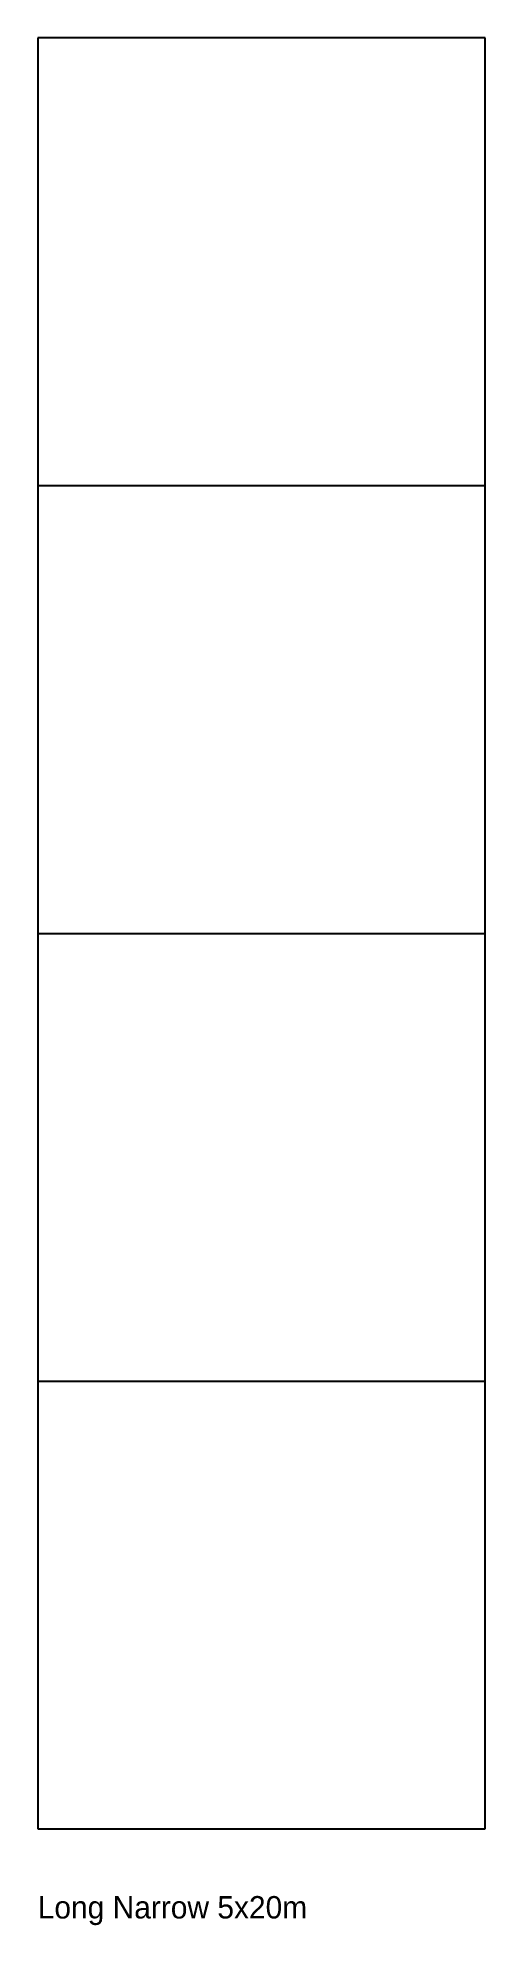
# Model space of a CAD drawing. Header units: metres. Extents: x 0 to 5000, y -1075 to 20000.
import ezdxf

# ---------------------------------------------------------------- set-up
doc = ezdxf.new("R2010")
doc.units = ezdxf.units.M
doc.layers.add('ANNOTATION', color=3, linetype='Continuous')
doc.layers.add('WALLS', color=7, linetype='Continuous')

msp = doc.modelspace()

# ---------------------------------------------------------------- linework, layer by layer
at = {"layer": 'WALLS'}
for p, q in [((5000, 20000), (0, 20000)), ((0, 20000), (0, 0)), ((5000, 0), (5000, 20000)), ((0, 15000), (5000, 15000)), ((0, 10000), (5000, 10000)), ((0, 5000), (5000, 5000)), ((0, 0), (5000, 0))]:
    msp.add_line(p, q, dxfattribs=at)

# ---------------------------------------------------------------- texts
at = {"layer": 'ANNOTATION'}
msp.add_text('Long Narrow 5x20m', height=250, dxfattribs=at).set_placement((0, -1000))

doc.saveas('drawing.dxf')
